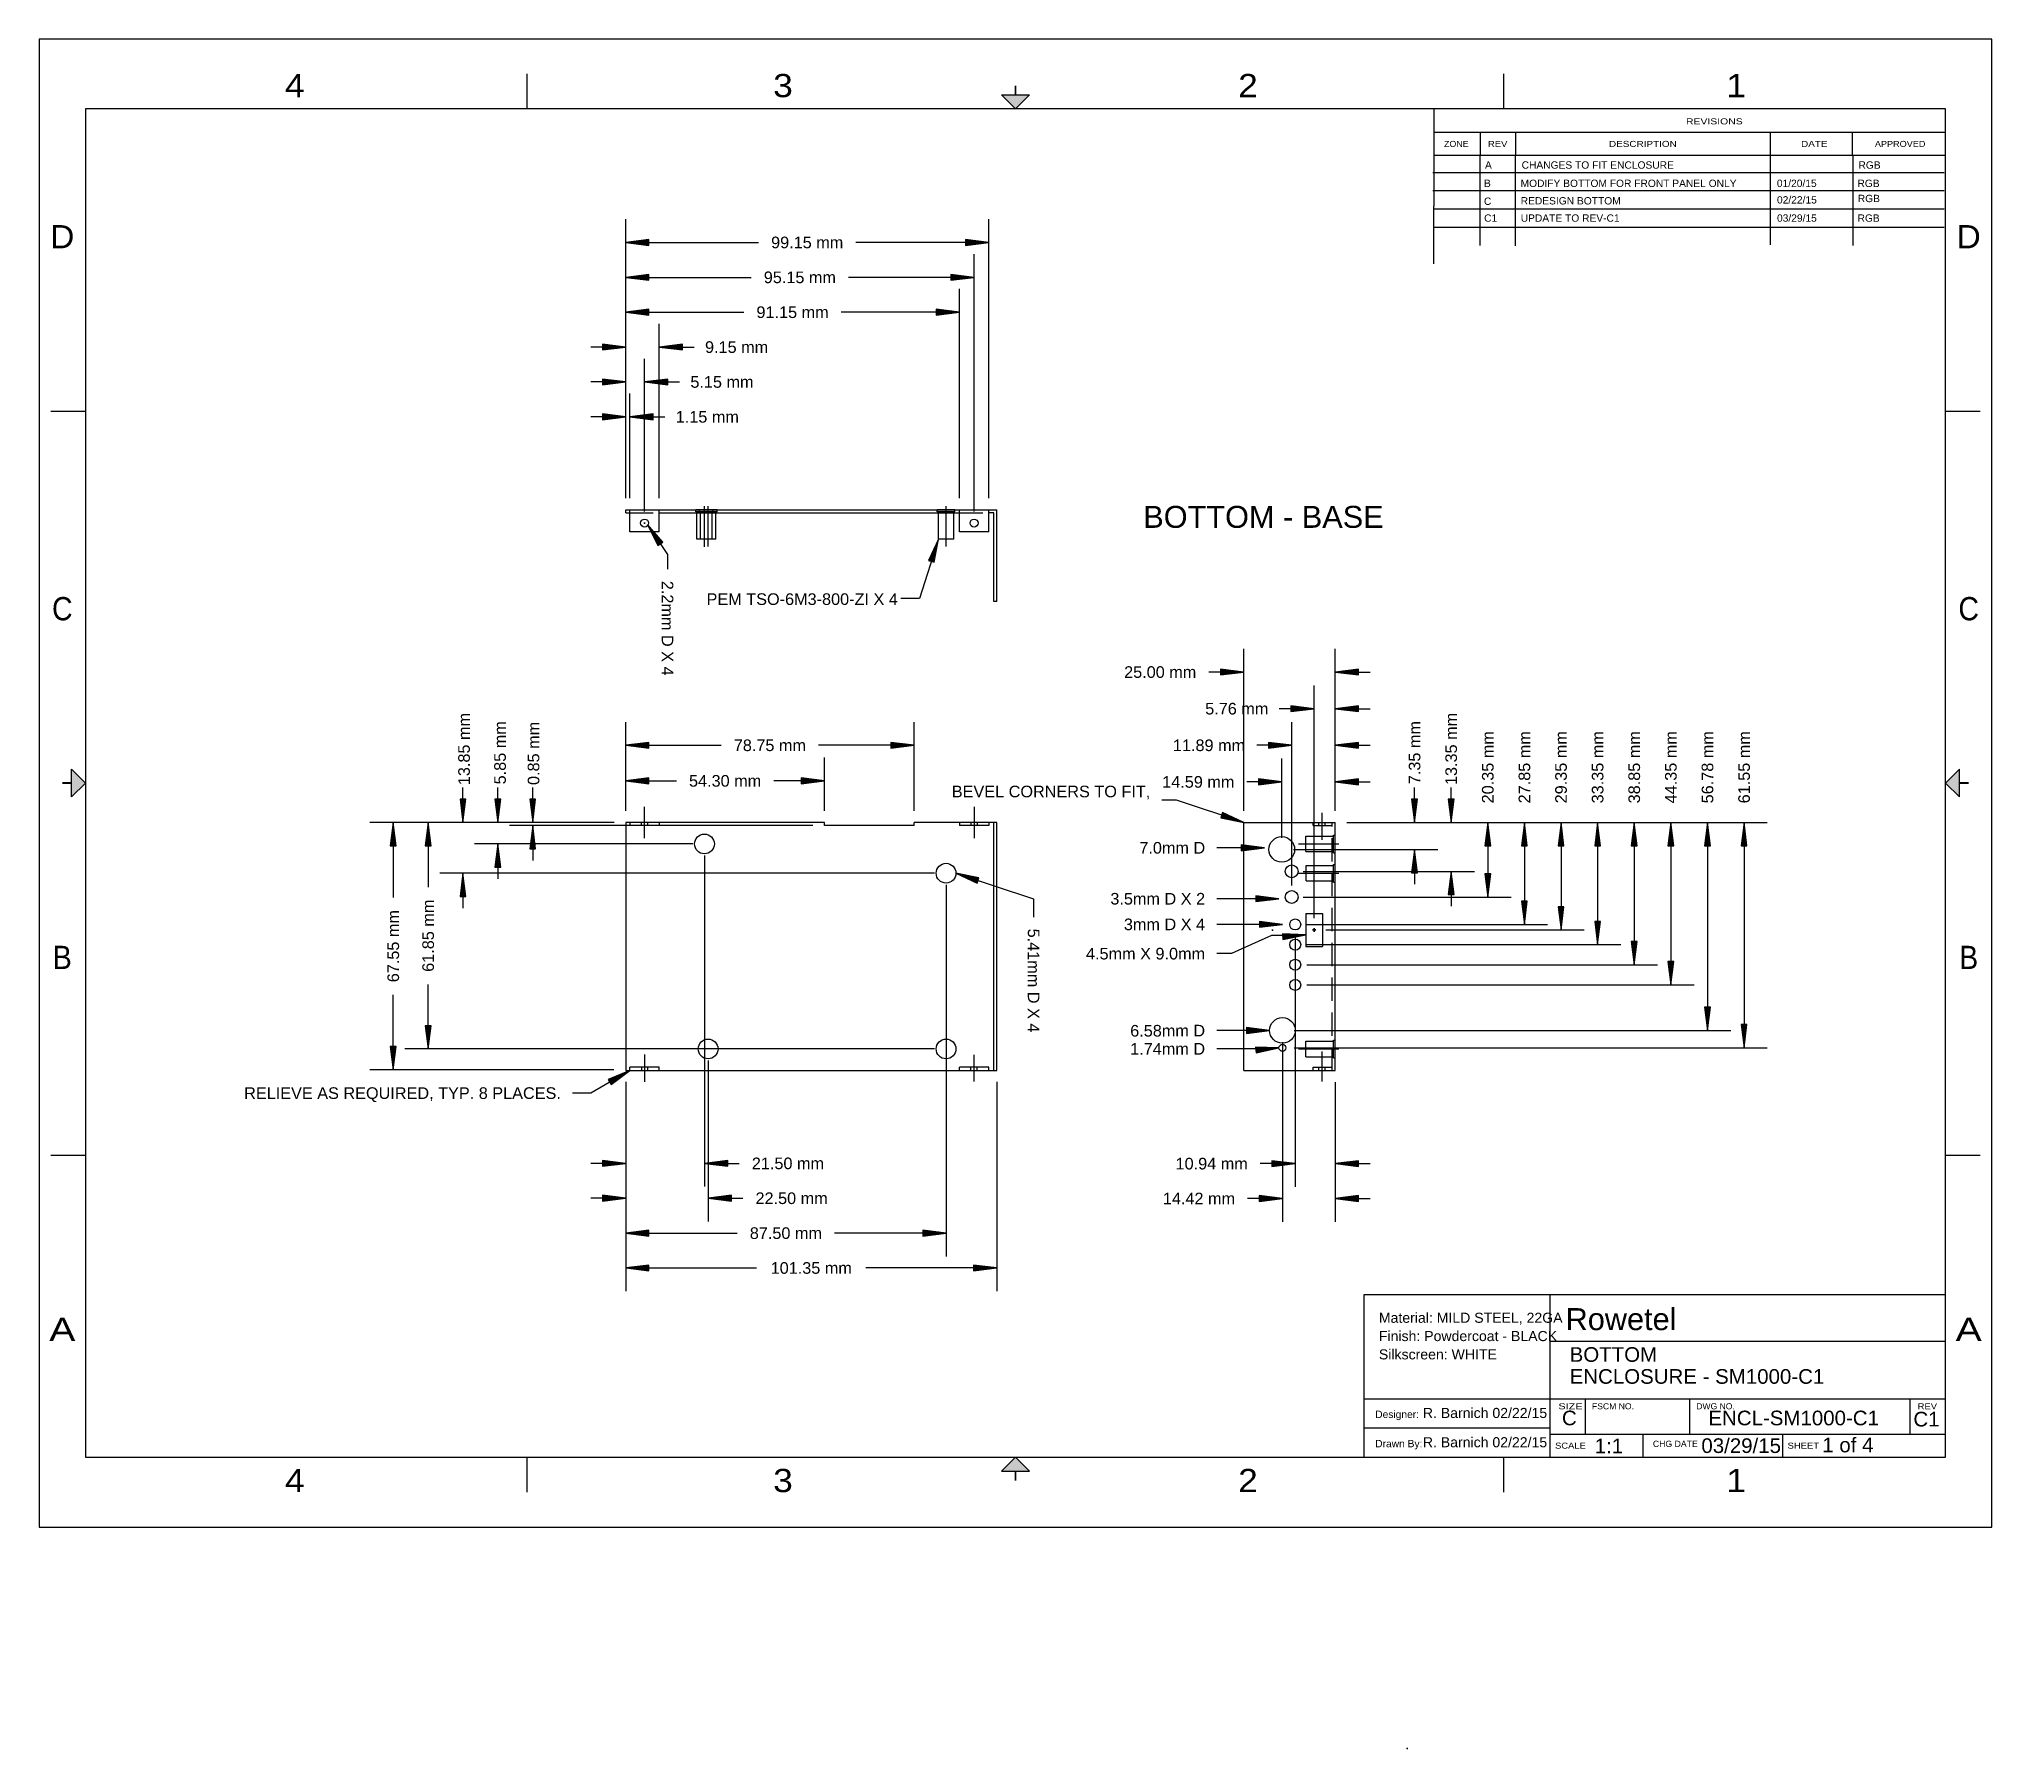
# Model space of a CAD drawing. Extents: x -16 to 7311, y -79 to 4629.
# Drawn here: x -16 to 518, y -79 to 388 of the extents above; entities outside this region: 1.
import ezdxf
from ezdxf.enums import TextEntityAlignment as Align

# ---------------------------------------------------------------- set-up
doc = ezdxf.new("R2010")
doc.units = 0
for name, pattern in [('CENTER', [50.8, 31.75, -6.35, 6.35, -6.35]), ('DOT', [6.35, 0, -6.35]), ('HIDDEN', [9.525, 6.35, -3.175])]:
    doc.linetypes.add(name, pattern=pattern)
doc.layers.add('ENCL-BOT', color=14, linetype='Continuous')
doc.layers.add('ENCL-BOT-DIM', color=5, linetype='Continuous')
doc.styles.add('ARIAL', font='arial.ttf')

# ---------------------------------------------------------------- blocks, each defined once
blk = doc.blocks.new('LONGARROW')
at = {"layer": 'ENCL-BOT', "linetype": 'Continuous'}
blk.add_hatch(color=0, dxfattribs=at).paths.add_polyline_path([(0, 0), (50.8, -6.35), (50.8, 6.35)])
at = {"layer": 'ENCL-BOT', "color": 0, "linetype": 'Continuous'}
blk.add_lwpolyline([(0, 0), (50.8, -6.35), (50.8, 6.35)], close=True, dxfattribs=at)
blk = doc.blocks.new('CROSS')
at = {"layer": 'ENCL-BOT', "color": 0, "linetype": 'Continuous'}
for p, q in [((-12.7, 0), (12.7, 0)), ((12.7, 0), (-12.7, 0)), ((0, -12.7), (0, 12.7)), ((0, 12.7), (0, -12.7))]:
    blk.add_line(p, q, dxfattribs=at)
blk = doc.blocks.new('ANSI-C')
for points in [[(262.89, 391.16), (270.51, 391.16), (266.7, 387.35)], [(8.89, 199.39), (8.89, 207.01), (12.7, 203.2)], [(524.51, 199.39), (524.51, 207.01), (520.7, 203.2)], [(262.89, 15.24), (270.51, 15.24), (266.7, 19.05)]]:
    blk.add_hatch(color=7).paths.add_polyline_path(points)
for p, q in [((0, 406.4), (0, 0)), ((533.4, 406.4), (0, 406.4)), ((533.4, 0), (533.4, 406.4)), ((133.35, 387.35), (133.35, 396.875)), ((400.05, 387.35), (400.05, 396.875)), ((12.7, 387.35), (12.7, 19.05)), ((520.7, 387.35), (12.7, 387.35)), ((381, 387.35), (381, 360.74858)), ((520.7, 19.05), (520.7, 387.35)), ((381, 381), (520.7, 381)), ((393.7, 374.65), (393.7, 381)), ((403.352, 374.65), (403.352, 381)), ((472.948, 374.65), (472.948, 381)), ((495.3, 374.65), (495.3, 381)), ((381, 374.65), (520.7, 374.65)), ((3.175, 304.8), (12.7, 304.8)), ((520.7, 304.8), (530.225, 304.8)), ((3.175, 101.6), (12.7, 101.6)), ((520.7, 101.6), (530.225, 101.6)), ((361.95, 63.5), (520.7, 63.5)), ((361.95, 19.05), (361.95, 63.5)), ((412.75, 19.05), (412.75, 63.5)), ((412.75, 50.8), (520.7, 50.8)), ((361.95, 35.052), (520.7, 35.052)), ((422.402, 25.4), (422.402, 35.052)), ((450.85, 25.4), (450.85, 35.052)), ((511.048, 25.4), (511.048, 35.052)), ((361.95, 27.051), (412.75, 27.051)), ((412.75, 25.4), (520.7, 25.4)), ((438.15, 19.05), (438.15, 25.4)), ((476.25, 19.05), (476.25, 25.4)), ((12.7, 19.05), (520.7, 19.05)), ((133.35, 9.525), (133.35, 19.05)), ((400.05, 9.525), (400.05, 19.05)), ((0, 0), (533.4, 0))]:
    blk.add_line(p, q)
for points in [[(262.89, 391.16), (270.51, 391.16), (266.7, 387.35)], [(8.89, 199.39), (8.89, 207.01), (12.7, 203.2)], [(524.51, 199.39), (524.51, 207.01), (520.7, 203.2)], [(262.89, 15.24), (270.51, 15.24), (266.7, 19.05)]]:
    blk.add_lwpolyline(points, close=True)
for points in [[(266.7, 393.7, 0.508, 0.508, 0), (266.7, 391.16, 0.508, 0.508, 0)], [(6.35, 203.2, 0.508, 0.508, 0), (8.89, 203.2, 0.508, 0.508, 0)], [(527.05, 203.2, 0.508, 0.508, 0), (524.51, 203.2, 0.508, 0.508, 0)], [(266.7, 12.7, 0.508, 0.508, 0), (266.7, 15.24, 0.508, 0.508, 0)]]:
    blk.add_lwpolyline(points, format="xyseb")
at = {"style": 'ARIAL'}
for s, width, p in [('4', 1.084091, (69.85, 393.7)), ('3', 1.084091, (203.2, 393.7)), ('2', 1.084091, (330.2, 393.7)), ('1', 1.084091, (463.55, 393.7)), ('D', 1.031635, (6.35, 352.425)), ('D', 1.031635, (527.05, 352.425)), ('C', 0.876184, (6.35, 250.825)), ('C', 0.876184, (527.05, 250.825)), ('B', 0.876184, (6.35, 155.575)), ('B', 0.876184, (527.05, 155.575)), ('A', 1.206819, (6.35, 53.975)), ('A', 1.206819, (527.05, 53.975)), ('4', 1.084091, (69.85, 12.7)), ('3', 1.084091, (203.2, 12.7)), ('2', 1.084091, (330.2, 12.7)), ('1', 1.084091, (463.55, 12.7))]:
    blk.add_text(s, height=6.35, dxfattribs=dict(at, width=width)).set_placement(p, align=Align.MIDDLE_CENTER)
for s, width, p in [('REVISIONS', 1.232661, (449.83908, 383.0955)), ('ZONE', 1.044268, (383.76098, 376.94362)), ('REV', 1.12213, (395.73454, 376.94362)), ('DESCRIPTION', 1.174583, (428.8028, 376.94362)), ('DATE', 1.173604, (481.27158, 376.94362)), ('APPROVED', 1.077245, (501.43156, 376.94362)), ('SIZE', 1.292149, (414.98266, 32.15386)), ('FSCM NO.', 1.018009, (424.15206, 32.15386)), ('DWG NO.', 1.013542, (452.6534, 32.15386)), ('REV', 1.12213, (513.0927, 32.15386)), ('SCALE', 1.110441, (414.07842, 21.3995)), ('SHEET', 1.118206, (477.59112, 21.3995))]:
    blk.add_text(s, height=1.651, dxfattribs=dict(at, width=width)).set_placement(p)
blk = doc.blocks.new('PEM-BSO-3M-8-SV')
at = {"linetype": 'Continuous'}
for p, q in [((-2.1, 8), (2.1, 8)), ((-2.1, 8), (-2.1, 0.5)), ((2.1, 8), (2.1, 0.5)), ((-2.4, 0.5), (-2.4, 0)), ((-2.4, 0.5), (2.4, 0.5)), ((-2.4, 0), (2.4, 0)), ((2.4, 0.5), (2.4, 0))]:
    blk.add_line(p, q, dxfattribs=at)
at = {"linetype": 'CENTER'}
blk.add_line((0, 10.04), (0, -1), dxfattribs=at)

msp = doc.modelspace()

# ---------------------------------------------------------------- linework, layer by layer
at = {"layer": 'ENCL-BOT', "color": 14, "linetype": 'Continuous'}
for p, q in [((144.54, 259.31), (245.9, 259.31)), ((144.54, 258.46), (144.54, 259.31)), ((144.54, 258.46), (145.69, 258.46)), ((145.69, 253.31), (145.69, 259.31)), ((153.69, 253.31), (153.69, 259.31)), ((153.69, 258.46), (198.85, 258.46)), ((198.85, 258.46), (223.85, 258.46)), ((223.85, 258.46), (235.69, 258.46)), ((235.69, 258.1), (235.69, 259.31)), ((235.69, 253.31), (235.69, 258.1)), ((243.69, 258.1), (243.69, 259.31)), ((245.05, 258.46), (243.69, 258.46)), ((243.69, 253.31), (243.69, 258.1)), ((245.05, 234.31), (245.05, 258.46)), ((245.9, 234.31), (245.9, 259.31)), ((153.69, 253.31), (145.69, 253.31)), ((243.69, 253.31), (235.69, 253.31)), ((245.9, 234.31), (245.05, 234.31)), ((144.54, 173.91), (144.54, 106.21)), ((198.85, 173.91), (144.54, 173.91)), ((145.69, 173.91), (145.69, 173.06)), ((153.69, 173.06), (145.69, 173.06)), ((153.69, 173.06), (145.69, 173.06)), ((153.69, 173.91), (153.69, 173.06)), ((245.9, 173.91), (223.3, 173.91)), ((235.69, 173.91), (235.69, 173.06)), ((243.69, 173.06), (235.69, 173.06)), ((243.69, 173.91), (243.69, 173.06)), ((245.05, 106.21), (245.05, 173.91)), ((245.9, 106.21), (245.9, 173.91)), ((313.34, 106.14), (313.34, 173.91)), ((313.34, 173.91), (337.76, 173.91)), ((332.33, 173.91), (338.34, 173.91)), ((338.34, 106.14), (338.34, 173.91)), ((330.32, 149.06), (334.83, 149.06)), ((330.32, 149.06), (330.32, 140.06)), ((334.83, 149.06), (334.85, 140.06)), ((330.32, 140.06), (334.85, 140.06)), ((145.66, 106.21), (145.66, 107.06)), ((153.66, 107.06), (145.66, 107.06)), ((153.66, 106.17), (153.66, 107.06)), ((235.69, 106.21), (235.69, 107.06)), ((243.69, 107.06), (235.69, 107.06)), ((243.69, 106.21), (243.69, 107.06)), ((144.54, 106.21), (245.9, 106.21)), ((313.34, 106.14), (338.34, 106.14))]:
    msp.add_line(p, q, dxfattribs=at)
at = {"layer": 'ENCL-BOT', "color": 14, "linetype": 'HIDDEN'}
for p, q in [((145.69, 258.46), (153.69, 258.46)), ((235.69, 258.46), (243.69, 258.46)), ((148.84, 173.06), (148.84, 173.91)), ((150.54, 173.06), (150.54, 173.91)), ((238.84, 173.91), (238.84, 173.06)), ((240.54, 173.91), (240.54, 173.06)), ((332.33, 173.06), (332.33, 173.91)), ((332.33, 173.06), (337.48, 173.06)), ((333.87, 173.06), (333.87, 173.91)), ((335.57, 173.06), (335.57, 173.91)), ((337.49, 106.14), (337.49, 173.84)), ((148.81, 107.06), (148.81, 106.25)), ((150.51, 107.06), (150.51, 106.25)), ((238.84, 106.2), (238.84, 107.06)), ((240.54, 106.22), (240.54, 107.06)), ((332.33, 107.06), (337.48, 107.06)), ((332.33, 106.21), (332.33, 107.06)), ((333.87, 106.21), (333.87, 107.06)), ((335.57, 106.21), (335.57, 107.06))]:
    msp.add_line(p, q, dxfattribs=at)
at = {"layer": 'ENCL-BOT', "color": 14, "linetype": 'CENTER'}
for p, q in [((149.69, 169.61), (149.69, 178.19)), ((239.69, 178.19), (239.69, 169.61)), ((334.72, 169.2), (334.72, 176.58)), ((149.66, 110.52), (149.66, 103.1)), ((239.69, 103.15), (239.69, 110.42)), ((334.72, 103.15), (334.72, 111.38))]:
    msp.add_line(p, q, dxfattribs=at)
at = {"layer": 'ENCL-BOT', "linetype": 'Continuous'}
for p, q in [((198.85, 173.06), (198.85, 173.91)), ((223.3, 173.06), (198.85, 173.06)), ((223.3, 173.06), (223.3, 173.91))]:
    msp.add_line(p, q, dxfattribs=at)
at = {"layer": 'ENCL-BOT', "color": 14, "linetype": 'Continuous'}
for centre, radius in [((149.69, 255.7), 1.1), ((239.69, 255.7), 1.1), ((166.05, 168.06), 2.7), ((323.74, 166.56), 3.5), ((232.05, 160.06), 2.7), ((326.44, 160.56), 1.75), ((326.44, 153.56), 1.75), ((327.4, 146.06), 1.5), ((327.4, 140.56), 1.5), ((327.4, 135.06), 1.5), ((327.4, 129.56), 1.5), ((323.92, 117.13), 3.5), ((167.05, 112.06), 2.7), ((232.05, 112.06), 2.7), ((323.92, 112.37), 0.95)]:
    msp.add_circle(centre, radius, dxfattribs=at)
at = {"layer": 'ENCL-BOT-DIM', "linetype": 'Continuous'}
for p, q in [((377.84, 356.12), (377.84, 331.47)), ((387.52, 356.05), (387.52, 331.4)), ((457.15, 356.37), (457.15, 331.72)), ((479.67, 356.19), (479.67, 331.54)), ((364.96, 351.49), (504.66, 351.49)), ((364.96, 346.49), (504.66, 346.49)), ((365.13, 342.24), (365.13, 326.54)), ((365.13, 341.49), (504.66, 341.49)), ((144.54, 262.49), (144.54, 338.69)), ((243.69, 262.49), (243.69, 338.69)), ((365.13, 336.49), (504.66, 336.49)), ((144.54, 332.34), (180.84, 332.34)), ((243.69, 332.34), (207.39, 332.34)), ((239.69, 258.88), (239.69, 329.16)), ((144.54, 322.81), (178.84, 322.81)), ((239.69, 322.81), (205.39, 322.81)), ((235.69, 262.49), (235.69, 319.64)), ((144.54, 313.29), (176.84, 313.29)), ((153.69, 262.49), (153.69, 310.11)), ((235.69, 313.29), (203.39, 313.29)), ((144.54, 303.76), (135.02, 303.76)), ((149.69, 258.88), (149.69, 300.59)), ((153.69, 303.76), (163.21, 303.76)), ((144.54, 294.24), (135.02, 294.24)), ((149.69, 294.24), (159.21, 294.24)), ((145.69, 262.49), (145.69, 291.06)), ((144.54, 284.71), (135.02, 284.71)), ((145.69, 284.71), (155.21, 284.71)), ((313.34, 177.09), (313.34, 221.35)), ((338.34, 177.09), (338.34, 221.35)), ((313.34, 215), (303.81, 215)), ((338.34, 215), (347.86, 215)), ((332.58, 147.74), (332.58, 211.35)), ((332.58, 205), (323.06, 205)), ((338.34, 205), (347.86, 205)), ((144.54, 177.09), (144.54, 201.35)), ((223.3, 177.09), (223.3, 201.35)), ((326.44, 156.74), (326.44, 201.35)), ((144.54, 195), (170.64, 195)), ((223.3, 195), (197.2, 195)), ((326.44, 195), (316.92, 195)), ((338.34, 195), (347.86, 195)), ((198.85, 177.09), (198.85, 191.64)), ((323.74, 169.74), (323.74, 191.35)), ((100.09, 173.91), (100.09, 183.44)), ((109.62, 173.91), (109.62, 183.44)), ((119.14, 173.91), (119.14, 183.44)), ((144.54, 185.29), (158.41, 185.29)), ((198.85, 185.29), (184.97, 185.29)), ((323.74, 185), (314.22, 185)), ((338.34, 185), (347.86, 185)), ((360, 173.91), (360, 183.44)), ((370, 173.91), (370, 183.44)), ((141.37, 173.91), (74.69, 173.91)), ((81.04, 173.91), (81.04, 153.42)), ((90.57, 173.91), (90.57, 156.27)), ((195.67, 173.06), (112.79, 173.06)), ((119.14, 173.06), (119.14, 163.54)), ((341.51, 173.91), (456.35, 173.91)), ((380, 173.91), (380, 153.56)), ((390, 173.91), (390, 146.06)), ((400, 173.91), (400, 144.56)), ((410, 173.91), (410, 140.56)), ((420, 173.91), (420, 135.06)), ((430, 173.91), (430, 129.56)), ((440, 173.91), (440, 117.13)), ((450, 173.91), (450, 112.37)), ((162.87, 168.06), (103.27, 168.06)), ((109.62, 168.06), (109.62, 158.54)), ((326.92, 166.56), (366.35, 166.56)), ((360, 166.56), (360, 157.04)), ((228.87, 160.06), (93.74, 160.06)), ((100.09, 160.06), (100.09, 150.54)), ((166.05, 164.89), (166.05, 74.46)), ((329.62, 160.56), (376.35, 160.56)), ((370, 160.56), (370, 151.04)), ((232.05, 156.89), (232.05, 55.41)), ((329.62, 153.56), (386.35, 153.56)), ((330.57, 146.06), (396.35, 146.06)), ((335.76, 144.56), (406.35, 144.56)), ((327.4, 142.89), (327.4, 74.39)), ((330.57, 140.56), (416.35, 140.56)), ((330.57, 135.06), (426.35, 135.06)), ((90.57, 112.06), (90.57, 129.71)), ((330.58, 129.56), (436.35, 129.56)), ((81.04, 106.36), (81.04, 126.86)), ((228.87, 112.06), (84.22, 112.06)), ((323.92, 113.96), (323.92, 64.87)), ((327.09, 117.13), (446.35, 117.13)), ((327.09, 112.37), (456.35, 112.37)), ((167.05, 108.89), (167.05, 64.94)), ((141.27, 106.36), (74.69, 106.36)), ((144.54, 103.04), (144.54, 45.89)), ((245.9, 103.04), (245.9, 45.89)), ((338.34, 102.97), (338.34, 64.87)), ((144.54, 80.81), (135.02, 80.81)), ((166.05, 80.81), (175.57, 80.81)), ((327.4, 80.74), (317.87, 80.74)), ((338.34, 80.74), (347.86, 80.74)), ((144.54, 71.29), (135.02, 71.29)), ((167.05, 71.29), (176.57, 71.29)), ((323.92, 71.22), (314.39, 71.22)), ((338.34, 71.22), (347.86, 71.22)), ((144.54, 61.76), (175.01, 61.76)), ((232.05, 61.76), (201.57, 61.76)), ((144.54, 52.24), (180.28, 52.24)), ((245.9, 52.24), (210.16, 52.24))]:
    msp.add_line(p, q, dxfattribs=at)
for points in [[(150.45, 255.33), (155.96, 247.09), (155.96, 243.09)], [(229.95, 251.3), (224.74, 235.11), (219.64, 235.11)], [(319, 167), (306, 167)], [(234.75, 160.06), (255.96, 153.09), (255.96, 148.09)], [(322.96, 153.09), (305.96, 153.09)], [(323.96, 146.09), (305.96, 146.09)], [(330.32, 143.19), (328.96, 143.09), (320.96, 143.09), (309.96, 138.09), (305.96, 138.09)], [(320.42, 117.13), (305.96, 117.09)], [(322.97, 112.37), (319.96, 112.09), (305.96, 112.09)], [(145.66, 106.21), (135, 100), (130, 100)]]:
    msp.add_lwpolyline(points, dxfattribs=at)
at = {"layer": 'ENCL-BOT-DIM', "color": 5, "linetype": 'Continuous'}
msp.add_lwpolyline([(313.34, 173.91), (295, 180), (291, 180)], dxfattribs=at)

# ---------------------------------------------------------------- block references
at = {"layer": 'ENCL-BOT', "color": 14, "linetype": 'HIDDEN'}
for p, rotation in [((166.05, 259.27), 180), ((167.08, 259.3), 180), ((232.05, 259.3), 180), ((338.33, 168.06), 90.00000000000006), ((338.35, 160.06), 90.00000000000006), ((338.34, 112.05), 90.00000000000006)]:
    msp.add_blockref('PEM-BSO-3M-8-SV', p, dxfattribs=dict(at, rotation=rotation))
at = {"layer": 'ENCL-BOT', "color": 14, "linetype": 'Continuous', "xscale": 0.00984251968503937, "yscale": 0.00984251968503937, "rotation": 270.0000000000001}
msp.add_blockref('CROSS', (149.69, 255.7), dxfattribs=at)
at = {"layer": 'ENCL-BOT', "color": 14, "linetype": 'Continuous'}
for p, xscale, yscale in [((321.21, 144.54), 0.00984251968503937, 0.00984251968503937), ((332.58, 144.56), 0.03937007874015748, 0.03937007874015748)]:
    msp.add_blockref('CROSS', p, dxfattribs=dict(at, xscale=xscale, yscale=yscale))
at = {"layer": 'ENCL-BOT-DIM', "linetype": 'Continuous'}
msp.add_blockref('ANSI-C', (-15.7, -18.51), dxfattribs=at)
at = {"layer": 'ENCL-BOT-DIM', "linetype": 'Continuous', "xscale": 0.125, "yscale": 0.125}
for p in [(144.54, 332.34), (144.54, 322.81), (144.54, 313.29), (153.69, 303.76), (149.69, 294.24), (145.69, 284.71), (338.34, 215), (338.34, 205), (144.54, 195), (338.34, 195), (144.54, 185.29), (338.34, 185), (166.05, 80.81), (338.34, 80.74), (167.05, 71.29), (338.34, 71.22), (144.54, 61.76), (144.54, 52.24)]:
    msp.add_blockref('LONGARROW', p, dxfattribs=at)
at = {"layer": 'ENCL-BOT-DIM', "linetype": 'Continuous'}
for name, p, xscale, yscale, rotation in [('LONGARROW', (243.69, 332.34), 0.125, 0.125, 180), ('LONGARROW', (239.69, 322.81), 0.125, 0.125, 180), ('LONGARROW', (235.69, 313.29), 0.125, 0.125, 180), ('LONGARROW', (144.54, 303.76), 0.125, 0.125, 180), ('LONGARROW', (144.54, 294.24), 0.125, 0.125, 180), ('LONGARROW', (144.54, 284.71), 0.125, 0.125, 180), ('LONGARROW', (150.45, 255.33), 0.125, 0.125, 303.7585967695721), ('LONGARROW', (229.95, 251.3), 0.125, 0.125, 252.1596634976704), ('LONGARROW', (313.34, 215), 0.125, 0.125, 180), ('LONGARROW', (332.58, 205), 0.125, 0.125, 180), ('LONGARROW', (223.3, 195), 0.125, 0.125, 180), ('LONGARROW', (326.44, 195), 0.125, 0.125, 180), ('LONGARROW', (198.85, 185.29), 0.125, 0.125, 180), ('LONGARROW', (323.74, 185), 0.125, 0.125, 180), ('LONGARROW', (100.09, 173.91), 0.125, 0.125, 90.00000000000007), ('LONGARROW', (109.62, 173.91), 0.125, 0.125, 90.00000000000007), ('LONGARROW', (119.14, 173.91), 0.125, 0.125, 90.00000000000007), ('LONGARROW', (360, 173.91), 0.125, 0.125, 90.00000000000007), ('LONGARROW', (370, 173.91), 0.125, 0.125, 90.00000000000007), ('LONGARROW', (81.04, 173.91), 0.125, 0.125, 270.0000000000001), ('LONGARROW', (90.57, 173.91), 0.125, 0.125, 270.0000000000001), ('LONGARROW', (119.14, 173.06), 0.125, 0.125, 270.0000000000001), ('LONGARROW', (380, 173.91), 0.125, 0.125, 270.0000000000001), ('LONGARROW', (390, 173.91), 0.125, 0.125, 270.0000000000001), ('LONGARROW', (400, 173.91), 0.125, 0.125, 270.0000000000001), ('LONGARROW', (410, 173.91), 0.125, 0.125, 270.0000000000001), ('LONGARROW', (420, 173.91), 0.125, 0.125, 270.0000000000001), ('LONGARROW', (430, 173.91), 0.125, 0.125, 270.0000000000001), ('LONGARROW', (440, 173.91), 0.125, 0.125, 270.0000000000001), ('LONGARROW', (450, 173.91), 0.125, 0.125, 270.0000000000001), ('LONGARROW', (109.62, 168.06), 0.125, 0.125, 270.0000000000001), ('LONGARROW', (319, 167), 0.125, 0.125, 180), ('LONGARROW', (360, 166.56), 0.125, 0.125, 270.0000000000001), ('LONGARROW', (100.09, 160.06), 0.125, 0.125, 270.0000000000001), ('LONGARROW', (234.75, 160.06), 0.125, 0.125, 341.8117708534667), ('LONGARROW', (370, 160.56), 0.125, 0.125, 270.0000000000001), ('LONGARROW', (380, 153.56), 0.125, 0.125, 90.00000000000006), ('LONGARROW', (322.96, 153.09), 0.125, 0.125, 180), ('LONGARROW', (390, 146.06), 0.125, 0.125, 90.00000000000006), ('LONGARROW', (400, 144.56), 0.125, 0.125, 90.00000000000006), ('LONGARROW', (323.96, 146.09), 0.125, 0.125, 180), ('LONGARROW', (410, 140.56), 0.125, 0.125, 90.00000000000006), ('LONGARROW', (330.32, 143.19), 0.125, 0.125, 184.0987075608181), ('LONGARROW', (420, 135.06), 0.125, 0.125, 90.00000000000006), ('LONGARROW', (430, 129.56), 0.125, 0.125, 90.00000000000006), ('LONGARROW', (440, 117.13), 0.125, 0.125, 90.00000000000006), ('LONGARROW', (90.57, 112.06), 0.125, 0.125, 90.00000000000006), ('LONGARROW', (320.42, 117.13), 0.125, 0.125, 180.1606584058848), ('LONGARROW', (450, 112.37), 0.125, 0.125, 90.00000000000006), ('LONGARROW', (81.04, 106.36), 0.125, 0.125, 90.00000000000006), ('LONGARROW', (322.97, 112.37), 0.125, 0.125, 185.2339804114657), ('LONGARROW', (145.66, 106.21), 0.125, 0.125, 210.2344447833044), ('LONGARROW', (144.54, 80.81), 0.125, 0.125, 180), ('LONGARROW', (327.4, 80.74), 0.125, 0.125, 180), ('LONGARROW', (144.54, 71.29), 0.125, 0.125, 180), ('LONGARROW', (323.92, 71.22), 0.125, 0.125, 180), ('LONGARROW', (232.05, 61.76), 0.125, 0.125, 180), ('LONGARROW', (245.9, 52.24), 0.125, 0.125, 180), ('CROSS', (358, -79), 0.00984251968503937, 0.00984251968503937, 270.0000000000001)]:
    msp.add_blockref(name, p, dxfattribs=dict(at, xscale=xscale, yscale=yscale, rotation=rotation))
at = {"layer": 'ENCL-BOT-DIM', "color": 5, "linetype": 'Continuous', "xscale": 0.125, "yscale": 0.125, "rotation": 161.6377926756218}
msp.add_blockref('LONGARROW', (313.34, 173.91), dxfattribs=at)

# ---------------------------------------------------------------- texts
at = {"layer": 'ENCL-BOT', "linetype": 'Continuous', "style": 'ARIAL'}
msp.add_text('BOTTOM - BASE', height=6, dxfattribs=at).set_placement((285.9, 254.39))
at = {"layer": 'ENCL-BOT-DIM', "color": 5, "linetype": 'Continuous', "style": 'ARIAL'}
for s, p in [('2 PLACES', (7310.75, 4627.72)), ('BEVEL CORNERS TO FIT,', (287.82, 182.38))]:
    msp.add_text(s, height=3.175, dxfattribs=at).set_placement(p, align=Align.MIDDLE_RIGHT)
at = {"layer": 'ENCL-BOT-DIM', "linetype": 'Continuous', "style": 'ARIAL'}
for s, height, p in [('A', 2, (379.24, 352.49)), ('CHANGES TO FIT ENCLOSURE', 2, (389.24, 352.49)), ('RGB', 2, (481.24, 352.49)), ('C', 2, (378.95, 342.6)), ('C1', 2, (379, 338)), ('UPDATE TO REV-C1', 2, (389, 338)), ('03/29/15', 2, (459, 338)), ('RGB', 2, (481, 338)), ('Material: MILD STEEL, 22GA', 2.75, (350.26, 37.27)), ('Rowetel', 6, (401.26, 35.27)), ('Finish: Powdercoat - BLACK', 2.75, (350.26, 32.27)), ('Silkscreen: WHITE', 2.75, (350.26, 27.27)), ('BOTTOM', 4, (402.36, 26.61)), ('ENCLOSURE - SM1000-C1', 4, (402.36, 20.61)), ('Designer:', 2, (349.26, 11.27)), ('R. Barnich 02/22/15', 2.75, (362.26, 11.27)), ('C', 4, (400.26, 9.27)), ('ENCL-SM1000-C1', 4, (440.26, 9.27)), ('C1', 4, (496.25, 8.95)), ('R. Barnich 02/22/15', 2.75, (362.26, 3.27)), ('1:1', 4, (409.19, 1.63)), ('03/29/15', 4, (438.34, 1.71)), ('1 of 4', 4, (471.36, 1.89)), ('Drawn By:', 2, (349.26, 3.27)), ('CHG DATE', 1.7, (425.09, 3.36))]:
    msp.add_text(s, height=height, dxfattribs=at).set_placement(p)
at = {"layer": 'ENCL-BOT-DIM', "linetype": 'HIDDEN', "style": 'ARIAL'}
for s, p in [('B', (378.96, 347.49)), ('MODIFY BOTTOM FOR FRONT PANEL ONLY', (388.96, 347.49)), ('01/20/15', (458.96, 347.49)), ('RGB', (480.96, 347.49))]:
    msp.add_text(s, height=2, dxfattribs=at).set_placement(p)
at = {"layer": 'ENCL-BOT-DIM', "linetype": 'DOT', "style": 'ARIAL'}
for s, p in [('REDESIGN BOTTOM', (388.99, 342.72)), ('02/22/15', (458.99, 342.97)), ('RGB', (481.06, 343.35))]:
    msp.add_text(s, height=2, dxfattribs=at).set_placement(p)
at = {"layer": 'ENCL-BOT-DIM', "linetype": 'Continuous', "style": 'ARIAL'}
for s, p in [('99.15 mm', (194.11, 332.34)), ('95.15 mm', (192.11, 322.81)), ('91.15 mm', (190.11, 313.29)), ('9.15 mm', (174.83, 303.76)), ('5.15 mm', (170.83, 294.24)), ('1.15 mm', (166.83, 284.71)), ('25.00 mm', (290.53, 215)), ('5.76 mm', (311.44, 205)), ('78.75 mm', (183.92, 195)), ('11.89 mm', (303.86, 195)), ('54.30 mm', (171.69, 185.29)), ('14.59 mm', (300.94, 185)), ('21.50 mm', (188.85, 80.81)), ('10.94 mm', (304.59, 80.74)), ('22.50 mm', (189.85, 71.29)), ('14.42 mm', (301.12, 71.22)), ('87.50 mm', (188.29, 61.76)), ('101.35 mm', (195.22, 52.24))]:
    msp.add_text(s, height=3.175, dxfattribs=at).set_placement(p, align=Align.MIDDLE_CENTER)
for s, p in [('2.2mm D X 4', (155.96, 239.92)), ('5.41mm D X 4', (255.96, 144.92))]:
    msp.add_text(s, height=3.175, rotation=270, dxfattribs=at).set_placement(p, align=Align.MIDDLE_LEFT)
for s, p in [('PEM TSO-6M3-800-ZI X 4', (218.87, 234.92)), ('7.0mm D', (302.82, 167)), ('3.5mm D X 2', (302.79, 153.09)), ('3mm D X 4', (302.79, 146.09)), ('4.5mm X 9.0mm', (302.79, 138.09)), ('1.74mm D', (302.79, 112.09)), ('RELIEVE AS REQUIRED, TYP. 8 PLACES.', (126.83, 100))]:
    msp.add_text(s, height=3.175, dxfattribs=at).set_placement(p, align=Align.MIDDLE_RIGHT)
for s, p in [('13.85 mm', (100.38, 193.97)), ('13.35 mm', (370, 194)), ('5.85 mm', (110.21, 192.95)), ('0.85 mm', (119.36, 192.78)), ('7.35 mm', (360, 193)), ('20.35 mm', (380, 189)), ('27.85 mm', (390, 189)), ('29.35 mm', (400, 189)), ('33.35 mm', (410, 189)), ('38.85 mm', (420, 189)), ('44.35 mm', (430, 189)), ('56.78 mm', (440, 189)), ('61.55 mm', (450, 189)), ('67.55 mm', (81.04, 140.14)), ('61.85 mm', (90.57, 142.99))]:
    msp.add_text(s, height=3.175, rotation=90, dxfattribs=at).set_placement(p, align=Align.MIDDLE_CENTER)
msp.add_text('6.58mm D', height=3.175, rotation=0.1607, dxfattribs=at).set_placement((302.79, 117.08), align=Align.MIDDLE_RIGHT)

doc.saveas('drawing.dxf')
